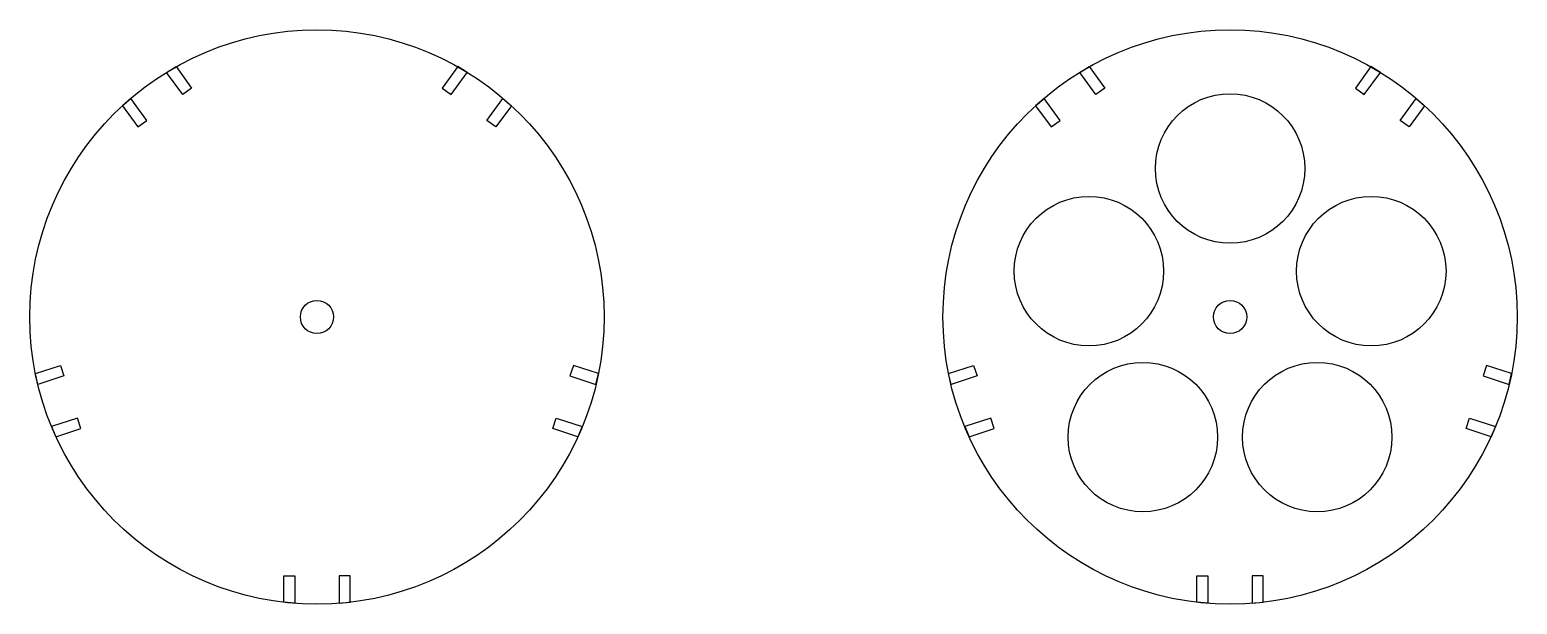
# Model space of a CAD drawing. Header units: millimetres. Extents: x 30 to 164, y 390 to 442.
import ezdxf

# ---------------------------------------------------------------- set-up
doc = ezdxf.new("R2010")
doc.units = ezdxf.units.MM
doc.header["$MEASUREMENT"] = 0
doc.layers.add('Plates$MO v2.6$Tickler Pads$v2', color=178, linetype='Continuous', true_color=0x000000)

msp = doc.modelspace()

# ---------------------------------------------------------------- linework, layer by layer
at = {"layer": 'Plates$MO v2.6$Tickler Pads$v2'}
for points in [[(43.09, 438.9), (44.49, 436.97), (43.68, 436.38), (42.23, 438.38)], [(68.53, 438.9), (67.13, 436.97), (67.94, 436.38), (69.39, 438.38)], [(125.59, 438.9), (126.99, 436.97), (126.18, 436.38), (124.73, 438.38)], [(151.03, 438.9), (149.63, 436.97), (150.44, 436.38), (151.89, 438.38)], [(38.23, 435.37), (39.63, 433.45), (40.44, 434.03), (38.99, 436.03)], [(73.38, 435.37), (71.98, 433.45), (71.17, 434.03), (72.62, 436.03)], [(120.74, 435.37), (122.14, 433.45), (122.95, 434.03), (121.5, 436.03)], [(155.89, 435.37), (154.49, 433.45), (153.68, 434.03), (155.13, 436.03)], [(30.37, 411.18), (32.64, 411.91), (32.95, 410.96), (30.6, 410.2)], [(81.24, 411.18), (78.98, 411.91), (78.67, 410.96), (81.02, 410.2)], [(112.88, 411.18), (115.14, 411.91), (115.45, 410.96), (113.1, 410.2)], [(163.75, 411.18), (161.48, 411.91), (161.17, 410.96), (163.52, 410.2)], [(32.22, 405.47), (34.49, 406.21), (34.18, 407.16), (31.83, 406.4)], [(79.39, 405.47), (77.12, 406.21), (77.43, 407.16), (79.78, 406.4)], [(114.73, 405.47), (117, 406.21), (116.69, 407.16), (114.34, 406.4)], [(161.89, 405.47), (159.63, 406.21), (159.94, 407.16), (162.28, 406.4)], [(52.81, 390.52), (52.81, 392.9), (53.81, 392.9), (53.81, 390.43)], [(58.81, 390.52), (58.81, 392.9), (57.81, 392.9), (57.81, 390.43)], [(135.31, 390.52), (135.31, 392.9), (136.31, 392.9), (136.31, 390.43)], [(141.31, 390.52), (141.31, 392.9), (140.31, 392.9), (140.31, 390.43)]]:
    msp.add_lwpolyline(points, close=True, dxfattribs=at)
for centre, radius in [((55.81, 416.29), 25.94), ((138.31, 416.29), 25.94), ((138.31, 429.7), 6.75), ((125.56, 420.43), 6.75), ((151.07, 420.43), 6.75), ((55.81, 416.29), 1.5), ((138.31, 416.29), 1.5), ((130.43, 405.44), 6.75), ((146.19, 405.44), 6.75)]:
    msp.add_circle(centre, radius, dxfattribs=at)

doc.saveas('drawing.dxf')
